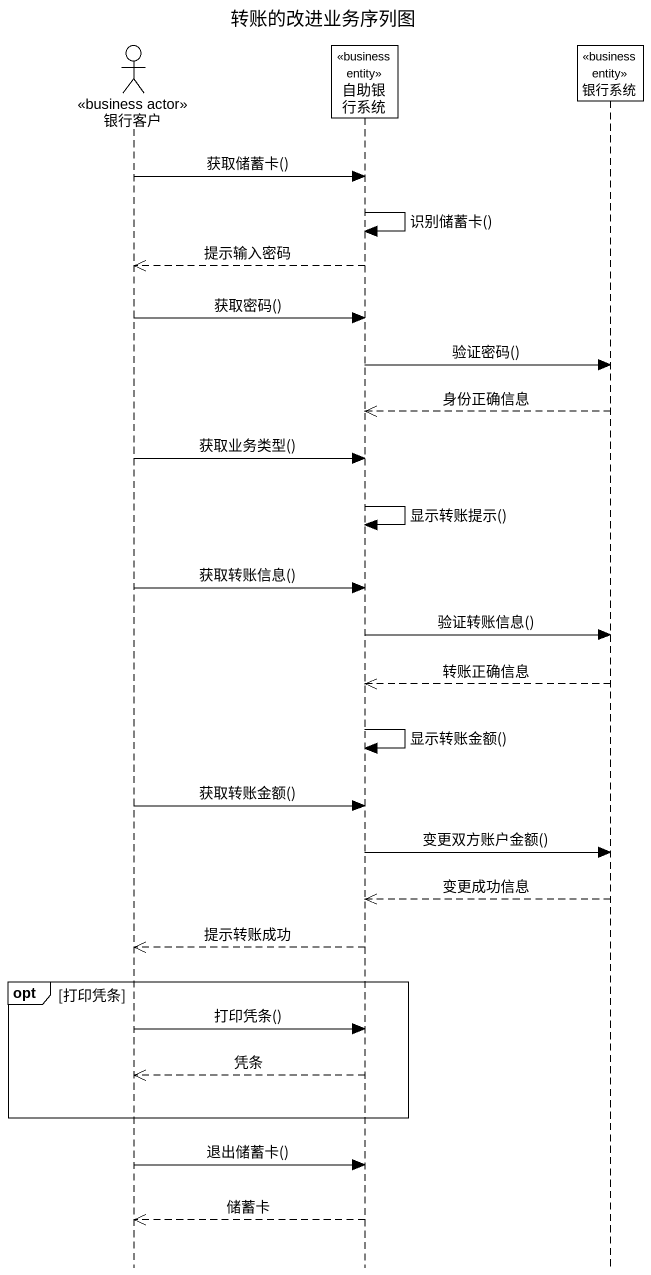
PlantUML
@startuml
title 转账的改进业务序列图
hide footbox
actor 银行客户 <<business actor>>
participant 自助银行系统 <<business entity>>
participant 银行系统 <<business entity>>

银行客户 -> 自助银行系统 : 获取储蓄卡()
自助银行系统 -> 自助银行系统 : 识别储蓄卡()
自助银行系统 -->> 银行客户 : 提示输入密码
银行客户 -> 自助银行系统 : 获取密码()
自助银行系统 -> 银行系统 : 验证密码()
银行系统 -->> 自助银行系统 : 身份正确信息
银行客户 -> 自助银行系统 : 获取业务类型()
自助银行系统 -> 自助银行系统 : 显示转账提示()
银行客户 -> 自助银行系统 : 获取转账信息()
自助银行系统 -> 银行系统 : 验证转账信息()
银行系统 -->> 自助银行系统 : 转账正确信息
自助银行系统 -> 自助银行系统 : 显示转账金额()
银行客户 -> 自助银行系统 : 获取转账金额()
自助银行系统 -> 银行系统 : 变更双方账户金额()
银行系统 -->> 自助银行系统 : 变更成功信息
自助银行系统 -->> 银行客户 : 提示转账成功
opt 打印凭条
  银行客户 -> 自助银行系统 : 打印凭条()
  自助银行系统 -->> 银行客户 : 凭条
end
银行客户 -> 自助银行系统 : 退出储蓄卡()
自助银行系统 -->> 银行客户 : 储蓄卡
@enduml
